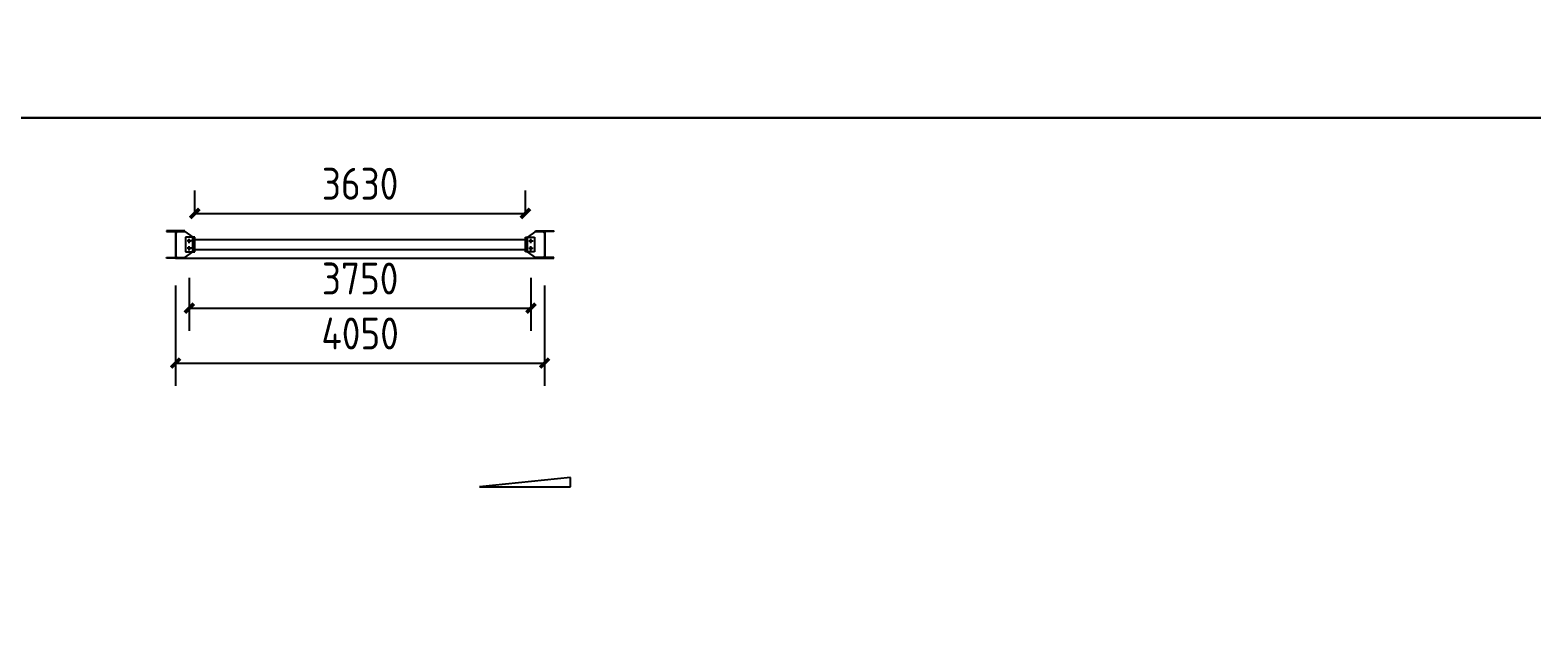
# Model space of a CAD drawing. Extents: x 533809 to 747315, y -17138 to 180511.
# Drawn here: x 571960 to 588444, y 124318 to 130824 of the extents above; entities that cross this region are included whole.
import ezdxf

# ---------------------------------------------------------------- set-up
doc = ezdxf.new("R2010")
doc.units = 0
doc.header["$LTSCALE"] = 1000
doc.header["$MEASUREMENT"] = 0
doc.styles.get("Standard").update_dxf_attribs({"font": 'gbenor.shx', "bigfont": 'gbcbig.shx'})
doc.dimstyles.get("Standard").update_dxf_attribs({"dimscale": 100, "dimtxt": 3.5, "dimasz": 1, "dimexe": 2.5, "dimexo": 3, "dimgap": 1.5, "dimtad": 1, "dimdec": 0, "dimzin": 0, "dimdsep": 46, "dimtxsty": 'Standard', "dimblk": 'ARCHTICK', "dimcen": 0.09, "dimadec": 0, "dimazin": 0, "dimtfac": 1, "dimtdec": 0, "dimtix": 1, "dimtmove": 2, "dimatfit": 3, "dimfxl": 1, "dimtolj": 1, "dimtzin": 0, "dimarcsym": 0})

# ---------------------------------------------------------------- blocks, each defined once
blk = doc.blocks.new('_ArchTick')
at = {"color": 0, "linetype": 'ByBlock', "const_width": 0.4}
blk.add_lwpolyline([(-0.5, -0.5), (0.5, 0.5)], dxfattribs=at)
blk = doc.blocks.new('*D2255')
at = {"color": 0, "lineweight": -2}
for p, q in [((573768, 128826), (573768, 129062)), ((577398, 128826), (577398, 129062)), ((573768, 128812), (577398, 128812))]:
    blk.add_line(p, q, dxfattribs=at)
at = {"layer": 'Defpoints', "color": 0}
for p in [(577398, 128812), (573768, 128526), (577398, 128526)]:
    blk.add_point(p, dxfattribs=at)
at = {"color": 0, "lineweight": -2, "xscale": 100, "yscale": 100, "zscale": 100, "rotation": 180}
blk.add_blockref('_ArchTick', (573768, 128812), dxfattribs=at)
at = {"color": 0, "lineweight": -2, "xscale": 100, "yscale": 100, "zscale": 100}
blk.add_blockref('_ArchTick', (577398, 128812), dxfattribs=at)
at = {"color": 0, "insert": (575583, 129137), "char_height": 350, "attachment_point": 5}
blk.add_mtext('\\A1;3630', dxfattribs=at)
blk = doc.blocks.new('*D2256')
at = {"color": 0, "lineweight": -2}
for p, q in [((573558, 128019), (573558, 126919)), ((577608, 128019), (577608, 126919)), ((573558, 127169), (577608, 127169))]:
    blk.add_line(p, q, dxfattribs=at)
at = {"layer": 'Defpoints', "color": 0}
for p in [(573558, 128319), (577608, 128319), (577608, 127169)]:
    blk.add_point(p, dxfattribs=at)
at = {"color": 0, "lineweight": -2, "xscale": 100, "yscale": 100, "zscale": 100, "rotation": 180}
blk.add_blockref('_ArchTick', (573558, 127169), dxfattribs=at)
at = {"color": 0, "lineweight": -2, "xscale": 100, "yscale": 100, "zscale": 100}
blk.add_blockref('_ArchTick', (577608, 127169), dxfattribs=at)
at = {"color": 0, "insert": (575583, 127494), "char_height": 350, "attachment_point": 5}
blk.add_mtext('\\A1;4050', dxfattribs=at)
blk = doc.blocks.new('*D2257')
at = {"color": 0, "lineweight": -2}
for p, q in [((573708, 128105), (573708, 127522)), ((577458, 128105), (577458, 127522)), ((573708, 127772), (577458, 127772))]:
    blk.add_line(p, q, dxfattribs=at)
at = {"layer": 'Defpoints', "color": 0}
for p in [(573708, 128405), (577458, 128405), (577458, 127772)]:
    blk.add_point(p, dxfattribs=at)
at = {"color": 0, "lineweight": -2, "xscale": 100, "yscale": 100, "zscale": 100, "rotation": 180}
blk.add_blockref('_ArchTick', (573708, 127772), dxfattribs=at)
at = {"color": 0, "lineweight": -2, "xscale": 100, "yscale": 100, "zscale": 100}
blk.add_blockref('_ArchTick', (577458, 127772), dxfattribs=at)
at = {"color": 0, "insert": (575583, 128097), "char_height": 350, "attachment_point": 5}
blk.add_mtext('\\A1;3750', dxfattribs=at)

msp = doc.modelspace()

# ---------------------------------------------------------------- linework, layer by layer
for p, q in [((573658.4, 128619.4), (573458.4, 128619.4)), ((573458.4, 128619.4), (573458.4, 128611.4)), ((573458.4, 128611.4), (573658.4, 128611.4)), ((573555.4, 128611.4), (573555.4, 128327.4)), ((573561.4, 128611.4), (573561.4, 128327.4)), ((573561.4, 128611.4), (573561.4, 128327.4)), ((573658.4, 128611.4), (573561.4, 128611.4)), ((573561.4, 128596.4), (573576.4, 128611.4)), ((573658.4, 128611.4), (573658.4, 128619.4)), ((573658.4, 128611.4), (573748.4, 128549.4)), ((577508.4, 128611.4), (577418.4, 128549.4)), ((577508.4, 128619.4), (577708.4, 128619.4)), ((577508.4, 128611.4), (577508.4, 128619.4)), ((577708.4, 128611.4), (577508.4, 128611.4)), ((577508.4, 128611.4), (577605.4, 128611.4)), ((577605.4, 128596.4), (577590.4, 128611.4)), ((577605.4, 128611.4), (577605.4, 128327.4)), ((577605.4, 128611.4), (577605.4, 128327.4)), ((577611.4, 128611.4), (577611.4, 128327.4)), ((577708.4, 128619.4), (577708.4, 128611.4)), ((573732.4, 128509.4), (573684.4, 128509.4)), ((573732.4, 128429.4), (573684.4, 128429.4)), ((573708.4, 128485.4), (573708.4, 128533.4)), ((573708.4, 128405.4), (573708.4, 128453.4)), ((573748.4, 128389.4), (573748.4, 128549.4)), ((573768.4, 128526.4), (577398.4, 128526.4)), ((577398.4, 128412.4), (573768.4, 128412.4)), ((577418.4, 128389.4), (577418.4, 128549.4)), ((577434.4, 128509.4), (577482.4, 128509.4)), ((577434.4, 128429.4), (577482.4, 128429.4)), ((577458.4, 128485.4), (577458.4, 128533.4)), ((577458.4, 128405.4), (577458.4, 128453.4)), ((573458.4, 128319.4), (573458.4, 128327.4)), ((573458.4, 128327.4), (573658.4, 128327.4)), ((573658.4, 128319.4), (573458.4, 128319.4)), ((573558.4, 128319.4), (577608.4, 128319.4)), ((573561.4, 128342.4), (573576.4, 128327.4)), ((573561.4, 128327.4), (573658.4, 128327.4)), ((573658.4, 128327.4), (573748.4, 128389.4)), ((573658.4, 128327.4), (573658.4, 128319.4)), ((577508.4, 128327.4), (577418.4, 128389.4)), ((577708.4, 128327.4), (577508.4, 128327.4)), ((577508.4, 128327.4), (577508.4, 128319.4)), ((577605.4, 128327.4), (577508.4, 128327.4)), ((577508.4, 128319.4), (577708.4, 128319.4)), ((577605.4, 128342.4), (577590.4, 128327.4)), ((577708.4, 128319.4), (577708.4, 128327.4)), ((577892, 125912.5), (576892, 125812.5)), ((576892, 125812.5), (577892, 125812.5)), ((577892, 125812.5), (577892, 125912.5))]:
    msp.add_line(p, q)
at = {"color": 1}
for p, q in [((573558.4, 128619.4), (573558.4, 128319.4)), ((577608.4, 128619.4), (577608.4, 128319.4)), ((577608.4, 128619.4), (577608.4, 128319.4))]:
    msp.add_line(p, q, dxfattribs=at)
at = {"color": 2}
for p, q in [((573768.4, 128549.4), (573668.4, 128549.4)), ((573668.4, 128549.4), (573668.4, 128389.4)), ((573758.4, 128389.4), (573758.4, 128549.4)), ((573768.4, 128389.4), (573768.4, 128549.4)), ((577398.4, 128389.4), (577398.4, 128549.4)), ((577398.4, 128549.4), (577498.4, 128549.4)), ((577408.4, 128389.4), (577408.4, 128549.4)), ((577498.4, 128549.4), (577498.4, 128389.4)), ((573668.4, 128389.4), (573768.4, 128389.4)), ((577498.4, 128389.4), (577398.4, 128389.4))]:
    msp.add_line(p, q, dxfattribs=at)
for points in [[(566139.1, 129862.3), (595839.1, 129862.3), (595839.1, 150862.3), (566139.1, 150862.3)], [(566139.1, 108862.3), (595839.1, 108862.3), (595839.1, 129862.3), (566139.1, 129862.3)]]:
    msp.add_lwpolyline(points, close=True)
for centre in [(573708.4, 128509.4), (573708.4, 128429.4), (577458.4, 128509.4), (577458.4, 128429.4)]:
    msp.add_circle(centre, 9)

# ---------------------------------------------------------------- dimensions: what is measured, and where the dimension line sits
for p1, p2, distance, picture, middle in [((573768.4, 128526.4), (577398.4, 128526.4), 285.4, '*D2255', (575583.4, 129136.8)), ((573558.4, 128319.4), (577608.4, 128319.4), -1150.9, '*D2256', (575583.4, 127493.5))]:
    dim = msp.add_aligned_dim(p1=p1, p2=p2, distance=distance, dimstyle='Standard')
    dim.commit()
    dim.dimension.update_dxf_attribs({"geometry": picture, "text_midpoint": middle})
dim = msp.add_linear_dim(base=(577458.4, 127772.3), p1=(573708.4, 128405.4), p2=(577458.4, 128405.4), dimstyle='Standard')
dim.commit()
dim.dimension.update_dxf_attribs({"geometry": '*D2257', "text_midpoint": (575583.4, 128097.3)})

doc.saveas('drawing.dxf')
